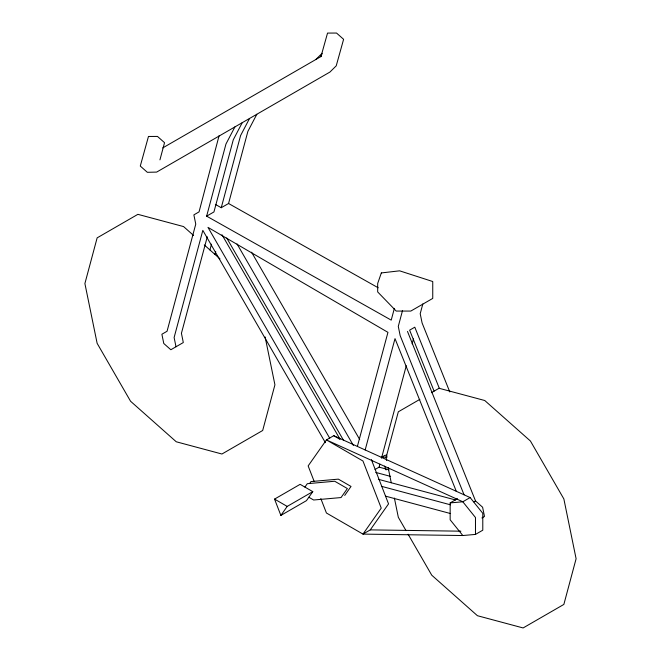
<?xml version="1.0" encoding="UTF-8"?>
<svg xmlns="http://www.w3.org/2000/svg" width="661" height="661" viewBox="0 0 661 661"><rect width="100%" height="100%" fill="white"/><g stroke="black" fill="none" stroke-linecap="round" stroke-linejoin="round"><path stroke-width="0.99" d="M219.072 135.728L199.044 211.884L193.871 214.866L195.763 224.112L167.059 331.26L161.887 334.243L163.779 343.489L170.835 349.752L183.312 342.547L181.428 333.301L207.29 236.778M159.937 159.863L164.539 142.693L157.483 136.43L148.469 136.463L140.281 166.051L147.337 172.306L156.665 172.091L329.93 72.057L336.226 65.836L343.604 39.313L336.54 33.05L327.534 33.083L320.973 56.557L162.713 147.932M394.377 308.356L391.221 320.122L206.637 216.155L225.963 144.015L234.919 126.912M209.934 249.957L211.487 244.157M215.346 204.398L221.253 207.719L240.579 135.579L249.536 118.476M214.916 254.419L215.717 251.444M221.253 207.719L228.557 203.497L247.892 131.357L256.84 114.254M357.378 446.423L387.949 332.351L207.992 227.384L329.699 438.185M365.169 449.959L395.005 338.614L456.288 491.28M402.466 310.753L398.286 326.385L400.169 335.631L464.063 494.808M375.035 469.492L379.1 467.145L379.901 464.162M381.496 458.197L406.275 365.723M412.134 343.852L413.464 338.878M422.825 303.953L420.206 313.727L422.098 322.973L449.786 391.948M320.973 56.557L322.105 53.318L315.809 59.54M242.223 122.698L233.275 139.802L213.941 211.941L206.637 216.155M280.875 515.415L287.205 506.409L312.785 491.644L300.127 484.331L274.546 499.105L280.875 515.415L306.456 500.65L312.785 491.644M304.911 487.099L307.307 483.695L334.714 481.241L347.372 488.553L341.043 497.559L313.636 500.005L308.852 497.246M309.811 483.224L310.959 481.58L338.366 479.134L351.024 486.446L344.695 495.444M320.825 498.576L326.427 513.002L362.972 534.105L370.276 529.882L388.544 503.889L371.375 459.618M475.474 534.41L475.474 517.53L462.816 501.782L326.427 439.92L362.972 461.014L381.24 508.111L362.972 534.105L462.816 535.534L475.474 534.41L482.786 530.188L482.786 513.308L470.128 497.559L333.731 435.698L326.427 439.92L308.15 465.914L314.124 481.299M419.859 399.36L398.319 411.795L386.074 457.478L386.702 460.51M431.426 392.684L439.061 388.271L484.744 400.508L530.419 441.011L563.858 498.931L576.103 558.743L563.858 604.427L523.115 627.95L477.432 615.713L431.757 575.202L408.093 534.22M381.967 457.048L384.892 455.363L386.925 455.181M462.816 535.534L450.158 519.786L450.158 502.914L457.47 498.691M470.128 497.559L462.816 501.782L450.158 502.914M473.92 501.914L475.54 500.972L482.604 507.235L484.496 516.481L481.91 517.968M381.24 457.47L387.329 456.925M370.276 529.882L460.866 531.188M379.1 467.145L388.999 469.797M375.754 472.425L390.626 476.416M378.365 479.308L455.536 499.98M381.761 486.397L450.496 504.814M385.545 496.147L450.571 513.564M228.557 203.497L378.199 287.783M333.731 435.698L339.903 439.259M274.546 499.105L287.205 506.409M193.607 235.481L183.568 226.574L137.885 214.338L97.142 237.861L84.897 283.536L97.142 343.348L130.581 401.268L176.256 441.779L221.939 454.016L262.681 430.493L274.926 384.809L265.127 336.961M204.29 244.95L219.973 258.864M251.544 252.188L359.683 439.482M406.036 530.651L398.319 517.29L394.386 498.072M237.026 243.917L353.404 445.481M226.715 237.985L343.596 440.441M221.997 234.762L339.911 439.003M325.402 442.68L202.828 230.375L174.116 337.523L176.008 346.761M439.334 388.346L414.794 327.187L409.622 330.17L434.095 391.138M407.482 331.409L475.54 500.972M384.586 466.104L386.082 469.946M388.147 467.591L391.254 482.761M381.331 272.935L377.679 283.486L377.679 291.931L396.212 311.067L410.828 311.067L432.748 298.408L432.748 281.528L399.608 270.828L381.331 272.935"/></g></svg>
